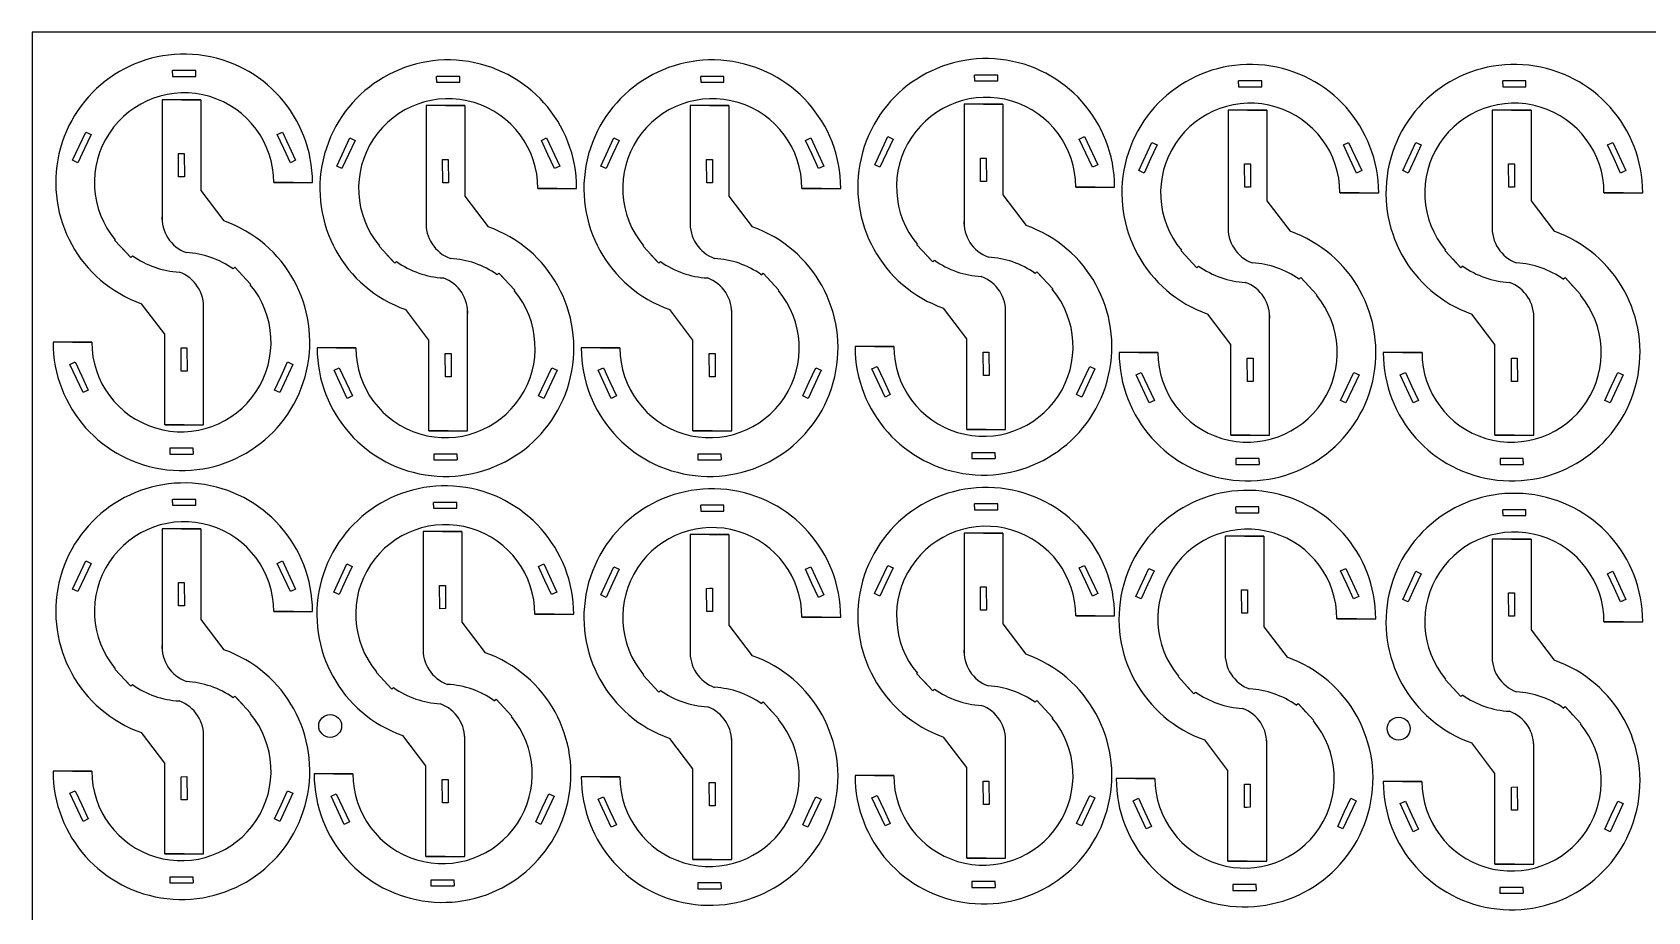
# Model space of a CAD drawing. Header units: inches. Extents: x 1422.9 to 1482.5, y 123.1 to 197.2.
# Drawn here: x 1466.46 to 1474.79, y 153.7 to 158.23 of the extents above; entities that cross this region are included whole.
import ezdxf

# ---------------------------------------------------------------- set-up
doc = ezdxf.new("R2010")
doc.units = ezdxf.units.IN
doc.header["$LTSCALE"] = 0.2
doc.header["$MEASUREMENT"] = 0
doc.layers.add('FLEXURES', color=1, linetype='Continuous')
doc.layers.add('OUTLINES', color=250, linetype='Continuous')

msp = doc.modelspace()

# ---------------------------------------------------------------- linework, layer by layer
at = {"layer": 'FLEXURES'}
for centre in [(1467.9949, 154.6547), (1473.5076, 154.6408)]:
    msp.add_circle(centre, 0.0591, dxfattribs=at)
at = {"layer": 'OUTLINES'}
for p, q in [((1466.4578, 158.2325), (1466.4578, 147.2325)), ((1480.4578, 158.2325), (1466.4578, 158.2325)), ((1467.3012, 158.0351), (1467.1812, 158.0351)), ((1467.1812, 158.0201), (1467.1812, 158.0351)), ((1467.3012, 158.0051), (1467.3012, 158.0351)), ((1467.1812, 158.0201), (1467.1812, 158.0051)), ((1467.1812, 158.0051), (1467.3012, 158.0051)), ((1468.6639, 158.0049), (1468.5439, 158.0049)), ((1468.5439, 157.9899), (1468.5439, 158.0049)), ((1468.5439, 157.9899), (1468.5439, 157.9749)), ((1468.5439, 157.9749), (1468.6639, 157.9749)), ((1468.6639, 157.9749), (1468.6639, 158.0049)), ((1470.0265, 158.0049), (1469.9065, 158.0049)), ((1469.9065, 157.9899), (1469.9065, 158.0049)), ((1469.9065, 157.9899), (1469.9065, 157.9749)), ((1469.9065, 157.9749), (1470.0265, 157.9749)), ((1470.0265, 157.9749), (1470.0265, 158.0049)), ((1471.4395, 158.0119), (1471.3195, 158.0119)), ((1471.3195, 157.9969), (1471.3195, 158.0119)), ((1471.3195, 157.9969), (1471.3195, 157.9819)), ((1471.3195, 157.9819), (1471.4395, 157.9819)), ((1471.4395, 157.9819), (1471.4395, 158.0119)), ((1472.8022, 157.9817), (1472.6822, 157.9817)), ((1472.6822, 157.9667), (1472.6822, 157.9817)), ((1472.6822, 157.9667), (1472.6822, 157.9517)), ((1472.6822, 157.9517), (1472.8022, 157.9517)), ((1472.8022, 157.9517), (1472.8022, 157.9817)), ((1474.1648, 157.9817), (1474.0448, 157.9817)), ((1474.0448, 157.9667), (1474.0448, 157.9817)), ((1474.0448, 157.9667), (1474.0448, 157.9517)), ((1474.0448, 157.9517), (1474.1648, 157.9517)), ((1474.1648, 157.9517), (1474.1648, 157.9817)), ((1467.3272, 157.8843), (1467.1272, 157.8843)), ((1467.1272, 157.8843), (1467.1272, 157.2892)), ((1467.2272, 157.8843), (1467.3272, 157.8843)), ((1467.3272, 157.8843), (1467.3272, 157.4166)), ((1468.6898, 157.8541), (1468.4898, 157.8541)), ((1468.4898, 157.8541), (1468.4898, 157.259)), ((1468.5898, 157.8541), (1468.6898, 157.8541)), ((1468.6898, 157.8541), (1468.6898, 157.3864)), ((1470.0525, 157.8541), (1469.8525, 157.8541)), ((1469.8525, 157.8541), (1469.8525, 157.259)), ((1469.9525, 157.8541), (1470.0525, 157.8541)), ((1470.0525, 157.8541), (1470.0525, 157.3864)), ((1471.4655, 157.8611), (1471.2655, 157.8611)), ((1471.2655, 157.8611), (1471.2655, 157.266)), ((1471.3655, 157.8611), (1471.4655, 157.8611)), ((1471.4655, 157.8611), (1471.4655, 157.3934)), ((1472.8281, 157.8309), (1472.6281, 157.8309)), ((1472.6281, 157.8309), (1472.6281, 157.2358)), ((1472.7281, 157.8309), (1472.8281, 157.8309)), ((1472.8281, 157.8309), (1472.8281, 157.3632)), ((1474.1908, 157.8309), (1473.9908, 157.8309)), ((1473.9908, 157.8309), (1473.9908, 157.2358)), ((1474.0908, 157.8309), (1474.1908, 157.8309)), ((1474.1908, 157.8309), (1474.1908, 157.3632)), ((1466.6659, 157.5727), (1466.7336, 157.7177)), ((1466.7607, 157.705), (1466.7269, 157.6325)), ((1466.7336, 157.7177), (1466.7607, 157.705)), ((1467.7217, 157.705), (1467.7489, 157.7177)), ((1467.7556, 157.6325), (1467.7217, 157.705)), ((1467.7489, 157.7177), (1467.8166, 157.5727)), ((1466.7269, 157.6325), (1466.6931, 157.56)), ((1467.7894, 157.56), (1467.7556, 157.6325)), ((1468.0285, 157.5425), (1468.0962, 157.6875)), ((1468.1234, 157.6748), (1468.0896, 157.6023)), ((1468.0962, 157.6875), (1468.1234, 157.6748)), ((1469.0844, 157.6748), (1469.1116, 157.6875)), ((1469.1182, 157.6023), (1469.0844, 157.6748)), ((1469.1116, 157.6875), (1469.1792, 157.5425)), ((1469.3912, 157.5425), (1469.4588, 157.6875)), ((1469.486, 157.6748), (1469.4522, 157.6023)), ((1469.4588, 157.6875), (1469.486, 157.6748)), ((1470.447, 157.6748), (1470.4742, 157.6875)), ((1470.4809, 157.6023), (1470.447, 157.6748)), ((1470.4742, 157.6875), (1470.5419, 157.5425)), ((1470.8042, 157.5495), (1470.8718, 157.6945)), ((1470.899, 157.6818), (1470.8652, 157.6093)), ((1470.8718, 157.6945), (1470.899, 157.6818)), ((1471.86, 157.6818), (1471.8872, 157.6945)), ((1471.8938, 157.6093), (1471.86, 157.6818)), ((1471.8872, 157.6945), (1471.9549, 157.5495)), ((1472.1668, 157.5193), (1472.2345, 157.6643)), ((1472.2617, 157.6516), (1472.2278, 157.5791)), ((1472.2345, 157.6643), (1472.2617, 157.6516)), ((1473.2227, 157.6516), (1473.2498, 157.6643)), ((1473.2565, 157.5791), (1473.2227, 157.6516)), ((1473.2498, 157.6643), (1473.3175, 157.5193)), ((1473.5295, 157.5193), (1473.5971, 157.6643)), ((1473.6243, 157.6516), (1473.5905, 157.5791)), ((1473.5971, 157.6643), (1473.6243, 157.6516)), ((1474.5853, 157.6516), (1474.6125, 157.6643)), ((1474.6191, 157.5791), (1474.5853, 157.6516)), ((1474.6125, 157.6643), (1474.6801, 157.5193)), ((1466.6931, 157.56), (1466.6659, 157.5727)), ((1467.2118, 157.6067), (1467.2272, 157.6068)), ((1467.2126, 157.4867), (1467.2118, 157.6067)), ((1467.2272, 157.6068), (1467.2418, 157.6069)), ((1467.2418, 157.6069), (1467.2426, 157.4869)), ((1467.8166, 157.5727), (1467.7894, 157.56)), ((1468.0557, 157.5298), (1468.0285, 157.5425)), ((1468.0896, 157.6023), (1468.0557, 157.5298)), ((1468.5744, 157.5765), (1468.5898, 157.5766)), ((1468.5752, 157.4565), (1468.5744, 157.5765)), ((1468.5898, 157.5766), (1468.6044, 157.5767)), ((1468.6044, 157.5767), (1468.6052, 157.4567)), ((1469.152, 157.5298), (1469.1182, 157.6023)), ((1469.1792, 157.5425), (1469.152, 157.5298)), ((1469.4184, 157.5298), (1469.3912, 157.5425)), ((1469.4522, 157.6023), (1469.4184, 157.5298)), ((1469.9371, 157.5765), (1469.9525, 157.5766)), ((1469.9379, 157.4565), (1469.9371, 157.5765)), ((1469.9525, 157.5766), (1469.9671, 157.5767)), ((1469.9671, 157.5767), (1469.9679, 157.4567)), ((1470.5147, 157.5298), (1470.4809, 157.6023)), ((1470.5419, 157.5425), (1470.5147, 157.5298)), ((1470.8313, 157.5368), (1470.8042, 157.5495)), ((1470.8652, 157.6093), (1470.8313, 157.5368)), ((1471.3501, 157.5835), (1471.3655, 157.5836)), ((1471.3509, 157.4635), (1471.3501, 157.5835)), ((1471.3655, 157.5836), (1471.3801, 157.5837)), ((1471.3801, 157.5837), (1471.3809, 157.4637)), ((1471.9277, 157.5368), (1471.8938, 157.6093)), ((1471.9549, 157.5495), (1471.9277, 157.5368)), ((1472.2278, 157.5791), (1472.194, 157.5066)), ((1472.7127, 157.5533), (1472.7281, 157.5534)), ((1472.7135, 157.4333), (1472.7127, 157.5533)), ((1472.7281, 157.5534), (1472.7427, 157.5535)), ((1472.7427, 157.5535), (1472.7435, 157.4335)), ((1473.2903, 157.5066), (1473.2565, 157.5791)), ((1473.5905, 157.5791), (1473.5566, 157.5066)), ((1474.0754, 157.5533), (1474.0908, 157.5534)), ((1474.0762, 157.4333), (1474.0754, 157.5533)), ((1474.0908, 157.5534), (1474.1054, 157.5535)), ((1474.1054, 157.5535), (1474.1062, 157.4335)), ((1474.653, 157.5066), (1474.6191, 157.5791)), ((1467.2426, 157.4869), (1467.2126, 157.4867)), ((1467.8037, 157.4576), (1467.7037, 157.4576)), ((1467.7037, 157.4576), (1467.9037, 157.4576)), ((1467.8037, 157.4576), (1467.8537, 157.4576)), ((1468.6052, 157.4567), (1468.5752, 157.4565)), ((1469.9679, 157.4567), (1469.9379, 157.4565)), ((1471.3809, 157.4637), (1471.3509, 157.4635)), ((1472.194, 157.5066), (1472.1668, 157.5193)), ((1473.3175, 157.5193), (1473.2903, 157.5066)), ((1473.5566, 157.5066), (1473.5295, 157.5193)), ((1474.6801, 157.5193), (1474.653, 157.5066)), ((1467.3272, 157.4166), (1467.4468, 157.2593)), ((1468.6898, 157.3864), (1468.8094, 157.2291)), ((1469.1664, 157.4274), (1469.0664, 157.4274)), ((1469.0664, 157.4274), (1469.2664, 157.4274)), ((1469.1664, 157.4274), (1469.2164, 157.4274)), ((1470.0525, 157.3864), (1470.1721, 157.2291)), ((1470.529, 157.4274), (1470.429, 157.4274)), ((1470.429, 157.4274), (1470.629, 157.4274)), ((1470.529, 157.4274), (1470.579, 157.4274)), ((1471.4655, 157.3934), (1471.5851, 157.2361)), ((1471.942, 157.4344), (1471.842, 157.4344)), ((1471.842, 157.4344), (1472.042, 157.4344)), ((1471.942, 157.4344), (1471.992, 157.4344)), ((1472.7435, 157.4335), (1472.7135, 157.4333)), ((1473.3047, 157.4042), (1473.2047, 157.4042)), ((1473.2047, 157.4042), (1473.4047, 157.4042)), ((1473.3047, 157.4042), (1473.3547, 157.4042)), ((1474.1062, 157.4335), (1474.0762, 157.4333)), ((1474.6673, 157.4042), (1474.5673, 157.4042)), ((1474.5673, 157.4042), (1474.7673, 157.4042)), ((1474.6673, 157.4042), (1474.7173, 157.4042)), ((1467.1272, 157.2892), (1467.1272, 157.2623)), ((1472.8281, 157.3632), (1472.9477, 157.2059)), ((1474.1908, 157.3632), (1474.3104, 157.2059)), ((1468.4898, 157.259), (1468.4898, 157.232)), ((1469.8525, 157.259), (1469.8525, 157.232)), ((1471.2655, 157.266), (1471.2655, 157.2391)), ((1472.6281, 157.2358), (1472.6281, 157.2088)), ((1473.9908, 157.2358), (1473.9908, 157.2088)), ((1466.884, 157.1594), (1466.8861, 157.1614)), ((1466.9655, 157.0713), (1466.884, 157.1594)), ((1466.9247, 157.1154), (1466.9655, 157.0713)), ((1468.2467, 157.1292), (1468.2487, 157.1311)), ((1468.3281, 157.0411), (1468.2467, 157.1292)), ((1469.6093, 157.1292), (1469.6114, 157.1311)), ((1469.6908, 157.0411), (1469.6093, 157.1292)), ((1471.0223, 157.1362), (1471.0244, 157.1382)), ((1471.1037, 157.0481), (1471.0223, 157.1362)), ((1466.9746, 157.0797), (1466.9655, 157.0713)), ((1468.2874, 157.0851), (1468.3281, 157.0411)), ((1468.3372, 157.0495), (1468.3281, 157.0411)), ((1469.65, 157.0851), (1469.6908, 157.0411)), ((1469.6999, 157.0495), (1469.6908, 157.0411)), ((1471.063, 157.0922), (1471.1037, 157.0481)), ((1471.1129, 157.0565), (1471.1037, 157.0481)), ((1472.3849, 157.106), (1472.387, 157.1079)), ((1472.4664, 157.0179), (1472.3849, 157.106)), ((1472.4257, 157.0619), (1472.4664, 157.0179)), ((1473.7476, 157.106), (1473.7497, 157.1079)), ((1473.829, 157.0179), (1473.7476, 157.106)), ((1473.7883, 157.0619), (1473.829, 157.0179)), ((1467.4938, 157.0122), (1467.503, 157.0206)), ((1467.5437, 156.9766), (1467.503, 157.0206)), ((1467.503, 157.0206), (1467.5844, 156.9325)), ((1468.8565, 156.9819), (1468.8656, 156.9904)), ((1468.9063, 156.9463), (1468.8656, 156.9904)), ((1468.8656, 156.9904), (1468.9471, 156.9023)), ((1470.2191, 156.9819), (1470.2283, 156.9904)), ((1470.269, 156.9463), (1470.2283, 156.9904)), ((1470.2283, 156.9904), (1470.3097, 156.9023)), ((1471.6321, 156.989), (1471.6412, 156.9974)), ((1471.682, 156.9534), (1471.6412, 156.9974)), ((1471.6412, 156.9974), (1471.7227, 156.9093)), ((1472.4755, 157.0263), (1472.4664, 157.0179)), ((1472.9948, 156.9587), (1473.0039, 156.9672)), ((1473.0446, 156.9231), (1473.0039, 156.9672)), ((1473.0039, 156.9672), (1473.0853, 156.8791)), ((1473.8381, 157.0263), (1473.829, 157.0179)), ((1474.3574, 156.9587), (1474.3665, 156.9672)), ((1474.4073, 156.9231), (1474.3665, 156.9672)), ((1474.3665, 156.9672), (1474.448, 156.8791)), ((1467.5844, 156.9325), (1467.5823, 156.9306)), ((1468.9471, 156.9023), (1468.945, 156.9003)), ((1470.3097, 156.9023), (1470.3076, 156.9003)), ((1471.7227, 156.9093), (1471.7206, 156.9074)), ((1473.0853, 156.8791), (1473.0833, 156.8771)), ((1474.448, 156.8791), (1474.4459, 156.8771)), ((1467.1412, 156.6753), (1467.0216, 156.8326)), ((1467.3412, 156.8027), (1467.3412, 156.8297)), ((1467.3412, 156.2076), (1467.3412, 156.8027)), ((1468.5039, 156.6451), (1468.3843, 156.8023)), ((1468.7039, 156.7725), (1468.7039, 156.7994)), ((1469.8665, 156.6451), (1469.7469, 156.8023)), ((1470.0665, 156.7725), (1470.0665, 156.7994)), ((1471.2795, 156.6521), (1471.1599, 156.8094)), ((1471.4795, 156.7795), (1471.4795, 156.8065)), ((1468.7039, 156.1774), (1468.7039, 156.7725)), ((1470.0665, 156.1774), (1470.0665, 156.7725)), ((1471.4795, 156.1844), (1471.4795, 156.7795)), ((1472.6422, 156.6219), (1472.5225, 156.7791)), ((1472.8422, 156.7493), (1472.8422, 156.7762)), ((1472.8422, 156.1542), (1472.8422, 156.7493)), ((1474.0048, 156.6219), (1473.8852, 156.7791)), ((1474.2048, 156.7493), (1474.2048, 156.7762)), ((1474.2048, 156.1542), (1474.2048, 156.7493)), ((1466.7647, 156.6343), (1466.5647, 156.6343)), ((1466.6647, 156.6343), (1466.6147, 156.6343)), ((1466.6647, 156.6343), (1466.7647, 156.6343)), ((1467.1412, 156.2076), (1467.1412, 156.6753)), ((1468.5039, 156.1774), (1468.5039, 156.6451)), ((1469.8665, 156.1774), (1469.8665, 156.6451)), ((1471.2795, 156.1844), (1471.2795, 156.6521)), ((1472.6422, 156.1542), (1472.6422, 156.6219)), ((1474.0048, 156.1542), (1474.0048, 156.6219)), ((1466.6518, 156.5192), (1466.679, 156.5319)), ((1466.679, 156.5319), (1466.7129, 156.4594)), ((1467.2258, 156.605), (1467.2558, 156.6052)), ((1467.2266, 156.485), (1467.2258, 156.605)), ((1467.2558, 156.6052), (1467.2566, 156.4852)), ((1467.7415, 156.4594), (1467.7754, 156.5319)), ((1467.7754, 156.5319), (1467.8025, 156.5192)), ((1468.1273, 156.6041), (1467.9273, 156.6041)), ((1468.0273, 156.6041), (1467.9773, 156.6041)), ((1468.0273, 156.6041), (1468.1273, 156.6041)), ((1468.5885, 156.5748), (1468.6185, 156.575)), ((1468.5893, 156.4548), (1468.5885, 156.5748)), ((1468.6185, 156.575), (1468.6193, 156.455)), ((1469.49, 156.6041), (1469.29, 156.6041)), ((1469.39, 156.6041), (1469.34, 156.6041)), ((1469.39, 156.6041), (1469.49, 156.6041)), ((1469.9511, 156.5748), (1469.9811, 156.575)), ((1469.9519, 156.4548), (1469.9511, 156.5748)), ((1469.9811, 156.575), (1469.9819, 156.455)), ((1470.903, 156.6111), (1470.703, 156.6111)), ((1470.803, 156.6111), (1470.753, 156.6111)), ((1470.803, 156.6111), (1470.903, 156.6111)), ((1471.3641, 156.5818), (1471.3941, 156.582)), ((1471.3649, 156.4618), (1471.3641, 156.5818)), ((1471.3941, 156.582), (1471.3949, 156.462)), ((1472.2656, 156.5809), (1472.0656, 156.5809)), ((1472.1656, 156.5809), (1472.1156, 156.5809)), ((1472.1656, 156.5809), (1472.2656, 156.5809)), ((1472.7267, 156.5516), (1472.7567, 156.5518)), ((1472.7276, 156.4316), (1472.7267, 156.5516)), ((1472.7567, 156.5518), (1472.7576, 156.4318)), ((1473.6283, 156.5809), (1473.4283, 156.5809)), ((1473.5283, 156.5809), (1473.4783, 156.5809)), ((1473.5283, 156.5809), (1473.6283, 156.5809)), ((1474.0894, 156.5516), (1474.1194, 156.5518)), ((1474.0902, 156.4316), (1474.0894, 156.5516)), ((1474.1194, 156.5518), (1474.1202, 156.4318)), ((1466.7195, 156.3742), (1466.6518, 156.5192)), ((1466.7129, 156.4594), (1466.7467, 156.3869)), ((1467.2412, 156.4851), (1467.2266, 156.485)), ((1467.2566, 156.4852), (1467.2412, 156.4851)), ((1467.7077, 156.3869), (1467.7415, 156.4594)), ((1467.8025, 156.5192), (1467.7349, 156.3742)), ((1468.0145, 156.489), (1468.0417, 156.5017)), ((1468.0822, 156.344), (1468.0145, 156.489)), ((1468.0417, 156.5017), (1468.0755, 156.4292)), ((1468.6039, 156.4549), (1468.5893, 156.4548)), ((1468.6193, 156.455), (1468.6039, 156.4549)), ((1469.1652, 156.489), (1469.0975, 156.344)), ((1469.1042, 156.4292), (1469.138, 156.5017)), ((1469.138, 156.5017), (1469.1652, 156.489)), ((1469.3771, 156.489), (1469.4043, 156.5017)), ((1469.4448, 156.344), (1469.3771, 156.489)), ((1469.4043, 156.5017), (1469.4382, 156.4292)), ((1469.9665, 156.4549), (1469.9519, 156.4548)), ((1469.9819, 156.455), (1469.9665, 156.4549)), ((1470.5278, 156.489), (1470.4602, 156.344)), ((1470.4668, 156.4292), (1470.5006, 156.5017)), ((1470.5006, 156.5017), (1470.5278, 156.489)), ((1470.7901, 156.496), (1470.8173, 156.5087)), ((1470.8578, 156.351), (1470.7901, 156.496)), ((1470.8173, 156.5087), (1470.8511, 156.4362)), ((1471.3795, 156.4619), (1471.3649, 156.4618)), ((1471.3949, 156.462), (1471.3795, 156.4619)), ((1471.9408, 156.496), (1471.8732, 156.351)), ((1471.8798, 156.4362), (1471.9136, 156.5087)), ((1471.9136, 156.5087), (1471.9408, 156.496)), ((1472.1528, 156.4658), (1472.18, 156.4785)), ((1472.2204, 156.3208), (1472.1528, 156.4658)), ((1472.18, 156.4785), (1472.2138, 156.406)), ((1473.3035, 156.4658), (1473.2358, 156.3208)), ((1473.2424, 156.406), (1473.2763, 156.4785)), ((1473.2763, 156.4785), (1473.3035, 156.4658)), ((1473.5154, 156.4658), (1473.5426, 156.4785)), ((1473.5831, 156.3208), (1473.5154, 156.4658)), ((1473.5426, 156.4785), (1473.5764, 156.406)), ((1474.6661, 156.4658), (1474.5984, 156.3208)), ((1474.6051, 156.406), (1474.6389, 156.4785)), ((1474.6389, 156.4785), (1474.6661, 156.4658)), ((1466.7467, 156.3869), (1466.7195, 156.3742)), ((1467.7349, 156.3742), (1467.7077, 156.3869)), ((1468.0755, 156.4292), (1468.1093, 156.3567)), ((1469.0703, 156.3567), (1469.1042, 156.4292)), ((1469.4382, 156.4292), (1469.472, 156.3567)), ((1470.433, 156.3567), (1470.4668, 156.4292)), ((1470.8511, 156.4362), (1470.885, 156.3637)), ((1470.885, 156.3637), (1470.8578, 156.351)), ((1471.846, 156.3637), (1471.8798, 156.4362)), ((1471.8732, 156.351), (1471.846, 156.3637)), ((1472.2138, 156.406), (1472.2476, 156.3335)), ((1472.7422, 156.4317), (1472.7276, 156.4316)), ((1472.7576, 156.4318), (1472.7422, 156.4317)), ((1473.2086, 156.3335), (1473.2424, 156.406)), ((1473.5764, 156.406), (1473.6103, 156.3335)), ((1474.1048, 156.4317), (1474.0902, 156.4316)), ((1474.1202, 156.4318), (1474.1048, 156.4317)), ((1474.5713, 156.3335), (1474.6051, 156.406)), ((1468.1093, 156.3567), (1468.0822, 156.344)), ((1469.0975, 156.344), (1469.0703, 156.3567)), ((1469.472, 156.3567), (1469.4448, 156.344)), ((1470.4602, 156.344), (1470.433, 156.3567)), ((1472.2476, 156.3335), (1472.2204, 156.3208)), ((1473.2358, 156.3208), (1473.2086, 156.3335)), ((1473.6103, 156.3335), (1473.5831, 156.3208)), ((1474.5984, 156.3208), (1474.5713, 156.3335)), ((1467.2412, 156.2076), (1467.1412, 156.2076)), ((1467.1412, 156.2076), (1467.3412, 156.2076)), ((1468.6039, 156.1774), (1468.5039, 156.1774)), ((1468.5039, 156.1774), (1468.7039, 156.1774)), ((1469.9665, 156.1774), (1469.8665, 156.1774)), ((1469.8665, 156.1774), (1470.0665, 156.1774)), ((1471.3795, 156.1844), (1471.2795, 156.1844)), ((1471.2795, 156.1844), (1471.4795, 156.1844)), ((1472.7422, 156.1542), (1472.6422, 156.1542)), ((1472.6422, 156.1542), (1472.8422, 156.1542)), ((1474.1048, 156.1542), (1474.0048, 156.1542)), ((1474.0048, 156.1542), (1474.2048, 156.1542)), ((1467.2872, 156.0868), (1467.1672, 156.0868)), ((1467.1672, 156.0868), (1467.1672, 156.0568)), ((1467.1672, 156.0568), (1467.2872, 156.0568)), ((1467.2872, 156.0718), (1467.2872, 156.0868)), ((1467.2872, 156.0718), (1467.2872, 156.0568)), ((1468.6498, 156.0566), (1468.5298, 156.0566)), ((1468.5298, 156.0566), (1468.5298, 156.0266)), ((1468.6498, 156.0416), (1468.6498, 156.0566)), ((1468.6498, 156.0416), (1468.6498, 156.0266)), ((1470.0125, 156.0566), (1469.8925, 156.0566)), ((1469.8925, 156.0566), (1469.8925, 156.0266)), ((1470.0125, 156.0416), (1470.0125, 156.0566)), ((1470.0125, 156.0416), (1470.0125, 156.0266)), ((1471.4255, 156.0636), (1471.3055, 156.0636)), ((1471.3055, 156.0636), (1471.3055, 156.0336)), ((1471.3055, 156.0336), (1471.4255, 156.0336)), ((1471.4255, 156.0486), (1471.4255, 156.0636)), ((1471.4255, 156.0486), (1471.4255, 156.0336)), ((1472.7881, 156.0334), (1472.6681, 156.0334)), ((1472.6681, 156.0334), (1472.6681, 156.0034)), ((1472.7881, 156.0184), (1472.7881, 156.0334)), ((1474.1508, 156.0334), (1474.0308, 156.0334)), ((1474.0308, 156.0334), (1474.0308, 156.0034)), ((1474.1508, 156.0184), (1474.1508, 156.0334)), ((1468.5298, 156.0266), (1468.6498, 156.0266)), ((1469.8925, 156.0266), (1470.0125, 156.0266)), ((1472.6681, 156.0034), (1472.7881, 156.0034)), ((1472.7881, 156.0184), (1472.7881, 156.0034)), ((1474.0308, 156.0034), (1474.1508, 156.0034)), ((1474.1508, 156.0184), (1474.1508, 156.0034)), ((1467.3012, 155.8228), (1467.1812, 155.8228)), ((1467.1812, 155.8078), (1467.1812, 155.8228)), ((1467.1812, 155.8078), (1467.1812, 155.7928)), ((1467.1812, 155.7928), (1467.3012, 155.7928)), ((1467.3012, 155.7928), (1467.3012, 155.8228)), ((1468.6487, 155.8077), (1468.5287, 155.8077)), ((1468.5287, 155.7927), (1468.5287, 155.8077)), ((1468.5287, 155.7927), (1468.5287, 155.7777)), ((1468.6487, 155.7777), (1468.6487, 155.8077)), ((1470.0265, 155.7926), (1469.9065, 155.7926)), ((1469.9065, 155.7776), (1469.9065, 155.7926)), ((1470.0265, 155.7626), (1470.0265, 155.7926)), ((1471.4395, 155.7996), (1471.3195, 155.7996)), ((1471.3195, 155.7846), (1471.3195, 155.7996)), ((1471.3195, 155.7846), (1471.3195, 155.7696)), ((1471.4395, 155.7696), (1471.4395, 155.7996)), ((1472.787, 155.7845), (1472.667, 155.7845)), ((1472.667, 155.7695), (1472.667, 155.7845)), ((1472.787, 155.7545), (1472.787, 155.7845)), ((1468.5287, 155.7777), (1468.6487, 155.7777)), ((1469.9065, 155.7776), (1469.9065, 155.7626)), ((1469.9065, 155.7626), (1470.0265, 155.7626)), ((1471.3195, 155.7696), (1471.4395, 155.7696)), ((1472.667, 155.7695), (1472.667, 155.7545)), ((1472.667, 155.7545), (1472.787, 155.7545)), ((1474.1648, 155.7694), (1474.0448, 155.7694)), ((1474.0448, 155.7544), (1474.0448, 155.7694)), ((1474.0448, 155.7544), (1474.0448, 155.7394)), ((1474.0448, 155.7394), (1474.1648, 155.7394)), ((1474.1648, 155.7394), (1474.1648, 155.7694)), ((1467.3272, 155.672), (1467.1272, 155.672)), ((1467.1272, 155.672), (1467.1272, 155.0769)), ((1467.2272, 155.672), (1467.3272, 155.672)), ((1467.3272, 155.672), (1467.3272, 155.2043)), ((1468.6747, 155.6569), (1468.4747, 155.6569)), ((1468.4747, 155.6569), (1468.4747, 155.0618)), ((1468.5747, 155.6569), (1468.6747, 155.6569)), ((1468.6747, 155.6569), (1468.6747, 155.1892)), ((1470.0525, 155.6418), (1469.8525, 155.6418)), ((1469.8525, 155.6418), (1469.8525, 155.0467)), ((1469.9525, 155.6418), (1470.0525, 155.6418)), ((1470.0525, 155.6418), (1470.0525, 155.1741)), ((1471.4654, 155.6488), (1471.2654, 155.6488)), ((1471.2654, 155.6488), (1471.2654, 155.0537)), ((1471.3654, 155.6488), (1471.4654, 155.6488)), ((1471.4654, 155.6488), (1471.4654, 155.1811)), ((1472.8129, 155.6337), (1472.6129, 155.6337)), ((1472.6129, 155.6337), (1472.6129, 155.0386)), ((1472.7129, 155.6337), (1472.8129, 155.6337)), ((1472.8129, 155.6337), (1472.8129, 155.166)), ((1474.1907, 155.6186), (1473.9907, 155.6186)), ((1473.9907, 155.6186), (1473.9907, 155.0235)), ((1474.0907, 155.6186), (1474.1907, 155.6186)), ((1474.1907, 155.6186), (1474.1907, 155.1509)), ((1466.6659, 155.3604), (1466.7335, 155.5054)), ((1466.7607, 155.4927), (1466.7269, 155.4202)), ((1466.7335, 155.5054), (1466.7607, 155.4927)), ((1467.7217, 155.4927), (1467.7489, 155.5054)), ((1467.7555, 155.4202), (1467.7217, 155.4927)), ((1467.7489, 155.5054), (1467.8166, 155.3604)), ((1468.0134, 155.3453), (1468.081, 155.4903)), ((1468.1082, 155.4776), (1468.0744, 155.4051)), ((1468.081, 155.4903), (1468.1082, 155.4776)), ((1469.0692, 155.4776), (1469.0964, 155.4903)), ((1469.103, 155.4051), (1469.0692, 155.4776)), ((1469.0964, 155.4903), (1469.1641, 155.3453)), ((1469.3911, 155.3302), (1469.4588, 155.4752)), ((1469.486, 155.4625), (1469.4522, 155.39)), ((1469.4588, 155.4752), (1469.486, 155.4625)), ((1470.447, 155.4625), (1470.4742, 155.4752)), ((1470.4808, 155.39), (1470.447, 155.4625)), ((1470.4742, 155.4752), (1470.5418, 155.3302)), ((1470.8041, 155.3372), (1470.8718, 155.4822)), ((1470.899, 155.4695), (1470.8651, 155.397)), ((1470.8718, 155.4822), (1470.899, 155.4695)), ((1471.86, 155.4695), (1471.8872, 155.4822)), ((1471.8938, 155.397), (1471.86, 155.4695)), ((1471.8872, 155.4822), (1471.9548, 155.3372)), ((1472.1516, 155.3221), (1472.2193, 155.4671)), ((1472.2465, 155.4544), (1472.2126, 155.3819)), ((1472.2193, 155.4671), (1472.2465, 155.4544)), ((1473.2075, 155.4544), (1473.2347, 155.4671)), ((1473.2413, 155.3819), (1473.2075, 155.4544)), ((1473.2347, 155.4671), (1473.3023, 155.3221)), ((1473.5294, 155.307), (1473.5971, 155.452)), ((1473.5971, 155.452), (1473.6243, 155.4393)), ((1474.5853, 155.4393), (1474.6124, 155.452)), ((1474.6124, 155.452), (1474.6801, 155.307)), ((1466.7269, 155.4202), (1466.693, 155.3477)), ((1467.2118, 155.3944), (1467.2272, 155.3945)), ((1467.2126, 155.2744), (1467.2118, 155.3944)), ((1467.2272, 155.3945), (1467.2418, 155.3946)), ((1467.2418, 155.3946), (1467.2426, 155.2746)), ((1467.7894, 155.3477), (1467.7555, 155.4202)), ((1468.0744, 155.4051), (1468.0405, 155.3326)), ((1468.5593, 155.3793), (1468.5747, 155.3794)), ((1468.5601, 155.2593), (1468.5593, 155.3793)), ((1468.5747, 155.3794), (1468.5893, 155.3795)), ((1468.5893, 155.3795), (1468.5901, 155.2595)), ((1469.1369, 155.3326), (1469.103, 155.4051)), ((1469.4522, 155.39), (1469.4183, 155.3175)), ((1469.937, 155.3642), (1469.9525, 155.3643)), ((1469.9379, 155.2442), (1469.937, 155.3642)), ((1469.9525, 155.3643), (1469.967, 155.3644)), ((1469.967, 155.3644), (1469.9679, 155.2444)), ((1470.5147, 155.3175), (1470.4808, 155.39)), ((1470.8651, 155.397), (1470.8313, 155.3245)), ((1471.35, 155.3712), (1471.3654, 155.3713)), ((1471.3508, 155.2512), (1471.35, 155.3712)), ((1471.3654, 155.3713), (1471.38, 155.3714)), ((1471.38, 155.3714), (1471.3808, 155.2514)), ((1471.9276, 155.3245), (1471.8938, 155.397)), ((1472.2126, 155.3819), (1472.1788, 155.3094)), ((1473.2751, 155.3094), (1473.2413, 155.3819)), ((1473.5904, 155.3668), (1473.5566, 155.2943)), ((1473.6243, 155.4393), (1473.5904, 155.3668)), ((1474.6191, 155.3668), (1474.5853, 155.4393)), ((1474.6529, 155.2943), (1474.6191, 155.3668)), ((1466.693, 155.3477), (1466.6659, 155.3604)), ((1467.8166, 155.3604), (1467.7894, 155.3477)), ((1468.0405, 155.3326), (1468.0134, 155.3453)), ((1469.1641, 155.3453), (1469.1369, 155.3326)), ((1469.4183, 155.3175), (1469.3911, 155.3302)), ((1470.5418, 155.3302), (1470.5147, 155.3175)), ((1470.8313, 155.3245), (1470.8041, 155.3372)), ((1471.9548, 155.3372), (1471.9276, 155.3245)), ((1472.1788, 155.3094), (1472.1516, 155.3221)), ((1472.6975, 155.3561), (1472.7129, 155.3562)), ((1472.6983, 155.2361), (1472.6975, 155.3561)), ((1472.7129, 155.3562), (1472.7275, 155.3563)), ((1472.7275, 155.3563), (1472.7283, 155.2363)), ((1473.3023, 155.3221), (1473.2751, 155.3094)), ((1473.5566, 155.2943), (1473.5294, 155.307)), ((1474.0753, 155.341), (1474.0907, 155.3411)), ((1474.0761, 155.221), (1474.0753, 155.341)), ((1474.0907, 155.3411), (1474.1053, 155.3412)), ((1474.1053, 155.3412), (1474.1061, 155.2212)), ((1474.6801, 155.307), (1474.6529, 155.2943)), ((1467.2426, 155.2746), (1467.2126, 155.2744)), ((1467.3272, 155.2043), (1467.4468, 155.0471)), ((1467.8037, 155.2453), (1467.7037, 155.2453)), ((1467.7037, 155.2453), (1467.9037, 155.2453)), ((1467.8037, 155.2453), (1467.8537, 155.2453)), ((1468.5901, 155.2595), (1468.5601, 155.2593)), ((1469.1512, 155.2302), (1469.0512, 155.2302)), ((1469.0512, 155.2302), (1469.2512, 155.2302)), ((1469.1512, 155.2302), (1469.2012, 155.2302)), ((1469.9679, 155.2444), (1469.9379, 155.2442)), ((1470.529, 155.2151), (1470.429, 155.2151)), ((1470.429, 155.2151), (1470.629, 155.2151)), ((1470.529, 155.2151), (1470.579, 155.2151)), ((1471.3808, 155.2514), (1471.3508, 155.2512)), ((1471.942, 155.2221), (1471.842, 155.2221)), ((1471.842, 155.2221), (1472.042, 155.2221)), ((1471.942, 155.2221), (1471.992, 155.2221)), ((1472.7283, 155.2363), (1472.6983, 155.2361)), ((1473.2895, 155.207), (1473.1895, 155.207)), ((1473.1895, 155.207), (1473.3895, 155.207)), ((1473.2895, 155.207), (1473.3395, 155.207)), ((1474.1061, 155.2212), (1474.0761, 155.221)), ((1468.6747, 155.1892), (1468.7943, 155.0319)), ((1470.0525, 155.1741), (1470.1721, 155.0168)), ((1471.4654, 155.1811), (1471.585, 155.0239)), ((1472.8129, 155.166), (1472.9325, 155.0087)), ((1474.1907, 155.1509), (1474.3103, 154.9936)), ((1474.6673, 155.1919), (1474.5673, 155.1919)), ((1474.5673, 155.1919), (1474.7673, 155.1919)), ((1474.6673, 155.1919), (1474.7173, 155.1919)), ((1467.1272, 155.0769), (1467.1272, 155.05)), ((1468.4747, 155.0618), (1468.4747, 155.0349)), ((1469.8525, 155.0467), (1469.8525, 155.0197)), ((1471.2654, 155.0537), (1471.2654, 155.0268)), ((1472.6129, 155.0386), (1472.6129, 155.0117)), ((1466.884, 154.9471), (1466.8861, 154.9491)), ((1466.9654, 154.859), (1466.884, 154.9471)), ((1473.9907, 155.0235), (1473.9907, 154.9965)), ((1466.9247, 154.9031), (1466.9654, 154.859)), ((1466.9745, 154.8675), (1466.9654, 154.859)), ((1468.2315, 154.932), (1468.2336, 154.9339)), ((1468.3129, 154.8439), (1468.2315, 154.932)), ((1468.2722, 154.888), (1468.3129, 154.8439)), ((1469.6093, 154.9169), (1469.6113, 154.9188)), ((1469.6907, 154.8288), (1469.6093, 154.9169)), ((1469.65, 154.8728), (1469.6907, 154.8288)), ((1471.0222, 154.9239), (1471.0243, 154.9259)), ((1471.1037, 154.8358), (1471.0222, 154.9239)), ((1471.063, 154.8799), (1471.1037, 154.8358)), ((1472.3697, 154.9088), (1472.3718, 154.9107)), ((1472.4512, 154.8207), (1472.3697, 154.9088)), ((1472.4105, 154.8648), (1472.4512, 154.8207)), ((1473.7475, 154.8937), (1473.7496, 154.8956)), ((1473.829, 154.8056), (1473.7475, 154.8937)), ((1467.4938, 154.7999), (1467.5029, 154.8083)), ((1467.5437, 154.7643), (1467.5029, 154.8083)), ((1467.5029, 154.8083), (1467.5844, 154.7202)), ((1468.3221, 154.8523), (1468.3129, 154.8439)), ((1468.8413, 154.7848), (1468.8504, 154.7932)), ((1468.8912, 154.7492), (1468.8504, 154.7932)), ((1468.8504, 154.7932), (1468.9319, 154.7051)), ((1469.6998, 154.8372), (1469.6907, 154.8288)), ((1471.1128, 154.8443), (1471.1037, 154.8358)), ((1471.6321, 154.7767), (1471.6412, 154.7851)), ((1471.6819, 154.7411), (1471.6412, 154.7851)), ((1471.6412, 154.7851), (1471.7227, 154.697)), ((1472.4603, 154.8291), (1472.4512, 154.8207)), ((1473.7883, 154.8496), (1473.829, 154.8056)), ((1473.8381, 154.814), (1473.829, 154.8056)), ((1467.5844, 154.7202), (1467.5823, 154.7183)), ((1468.9319, 154.7051), (1468.9298, 154.7032)), ((1470.2191, 154.7697), (1470.2282, 154.7781)), ((1470.2689, 154.734), (1470.2282, 154.7781)), ((1470.2282, 154.7781), (1470.3097, 154.69)), ((1471.7227, 154.697), (1471.7206, 154.6951)), ((1472.9796, 154.7616), (1472.9887, 154.77)), ((1473.0294, 154.726), (1472.9887, 154.77)), ((1472.9887, 154.77), (1473.0702, 154.6819)), ((1474.3574, 154.7465), (1474.3665, 154.7549)), ((1474.4072, 154.7108), (1474.3665, 154.7549)), ((1474.3665, 154.7549), (1474.448, 154.6668)), ((1467.1412, 154.463), (1467.0216, 154.6203)), ((1467.3412, 154.5904), (1467.3412, 154.6174)), ((1470.3097, 154.69), (1470.3076, 154.688)), ((1473.0702, 154.6819), (1473.0681, 154.68)), ((1474.448, 154.6668), (1474.4459, 154.6648)), ((1467.3412, 153.9953), (1467.3412, 154.5904)), ((1468.4887, 154.4479), (1468.3691, 154.6052)), ((1468.6887, 154.5753), (1468.6887, 154.6023)), ((1468.6887, 153.9802), (1468.6887, 154.5753)), ((1469.8665, 154.4328), (1469.7469, 154.5901)), ((1470.0665, 154.5602), (1470.0665, 154.5871)), ((1470.0665, 153.9651), (1470.0665, 154.5602)), ((1471.2795, 154.4398), (1471.1599, 154.5971)), ((1471.4795, 154.5672), (1471.4795, 154.5942)), ((1471.4795, 153.9721), (1471.4795, 154.5672)), ((1472.627, 154.4247), (1472.5074, 154.582)), ((1472.827, 154.5521), (1472.827, 154.5791)), ((1472.827, 153.957), (1472.827, 154.5521)), ((1474.0048, 154.4096), (1473.8852, 154.5669)), ((1474.2048, 154.537), (1474.2048, 154.5639)), ((1474.2048, 153.9419), (1474.2048, 154.537)), ((1467.1412, 153.9953), (1467.1412, 154.463)), ((1468.4887, 153.9802), (1468.4887, 154.4479)), ((1466.7647, 154.422), (1466.5647, 154.422)), ((1466.6647, 154.422), (1466.6147, 154.422)), ((1466.6647, 154.422), (1466.7647, 154.422)), ((1467.2258, 154.3927), (1467.2558, 154.3929)), ((1467.2266, 154.2727), (1467.2258, 154.3927)), ((1467.2558, 154.3929), (1467.2566, 154.2729)), ((1468.1122, 154.4069), (1467.9122, 154.4069)), ((1468.0122, 154.4069), (1467.9622, 154.4069)), ((1468.0122, 154.4069), (1468.1122, 154.4069)), ((1468.5733, 154.3776), (1468.6033, 154.3778)), ((1468.5741, 154.2576), (1468.5733, 154.3776)), ((1468.6033, 154.3778), (1468.6041, 154.2578)), ((1469.49, 154.3918), (1469.29, 154.3918)), ((1469.39, 154.3918), (1469.34, 154.3918)), ((1469.39, 154.3918), (1469.49, 154.3918)), ((1469.8665, 153.9651), (1469.8665, 154.4328)), ((1470.9029, 154.3988), (1470.7029, 154.3988)), ((1470.8029, 154.3988), (1470.7529, 154.3988)), ((1470.8029, 154.3988), (1470.9029, 154.3988)), ((1471.2795, 153.9721), (1471.2795, 154.4398)), ((1471.3641, 154.3695), (1471.3941, 154.3697)), ((1471.3649, 154.2495), (1471.3641, 154.3695)), ((1471.3941, 154.3697), (1471.3949, 154.2498)), ((1472.2504, 154.3837), (1472.0504, 154.3837)), ((1472.1504, 154.3837), (1472.1004, 154.3837)), ((1472.1504, 154.3837), (1472.2504, 154.3837)), ((1472.627, 153.957), (1472.627, 154.4247)), ((1473.6282, 154.3686), (1473.4282, 154.3686)), ((1473.5282, 154.3686), (1473.4782, 154.3686)), ((1473.5282, 154.3686), (1473.6282, 154.3686)), ((1474.0048, 153.9419), (1474.0048, 154.4096)), ((1466.6518, 154.3069), (1466.679, 154.3196)), ((1466.7195, 154.1619), (1466.6518, 154.3069)), ((1466.679, 154.3196), (1466.7128, 154.2471)), ((1467.8025, 154.3069), (1467.7348, 154.1619)), ((1467.7415, 154.2471), (1467.7753, 154.3196)), ((1467.7753, 154.3196), (1467.8025, 154.3069)), ((1467.9993, 154.2918), (1468.0265, 154.3045)), ((1468.067, 154.1468), (1467.9993, 154.2918)), ((1468.0265, 154.3045), (1468.0603, 154.232)), ((1469.15, 154.2918), (1469.0824, 154.1468)), ((1469.089, 154.232), (1469.1228, 154.3045)), ((1469.1228, 154.3045), (1469.15, 154.2918)), ((1469.3771, 154.2767), (1469.4043, 154.2894)), ((1469.4043, 154.2894), (1469.4381, 154.2169)), ((1469.9511, 154.3625), (1469.9811, 154.3627)), ((1469.9519, 154.2425), (1469.9511, 154.3625)), ((1469.9811, 154.3627), (1469.9819, 154.2427)), ((1470.4668, 154.2169), (1470.5006, 154.2894)), ((1470.5006, 154.2894), (1470.5278, 154.2767)), ((1470.7901, 154.2837), (1470.8173, 154.2964)), ((1470.8578, 154.1387), (1470.7901, 154.2837)), ((1470.8173, 154.2964), (1470.8511, 154.2239)), ((1471.9408, 154.2837), (1471.8731, 154.1387)), ((1471.8798, 154.2239), (1471.9136, 154.2964)), ((1471.9136, 154.2964), (1471.9408, 154.2837)), ((1472.1376, 154.2686), (1472.1648, 154.2813)), ((1472.1648, 154.2813), (1472.1986, 154.2088)), ((1472.7116, 154.3544), (1472.7416, 154.3546)), ((1472.7124, 154.2344), (1472.7116, 154.3544)), ((1472.7416, 154.3546), (1472.7424, 154.2346)), ((1473.2273, 154.2088), (1473.2611, 154.2813)), ((1473.2611, 154.2813), (1473.2883, 154.2686)), ((1474.0894, 154.3393), (1474.1194, 154.3395)), ((1474.0902, 154.2193), (1474.0894, 154.3393)), ((1474.1194, 154.3395), (1474.1202, 154.2195)), ((1466.7128, 154.2471), (1466.7467, 154.1746)), ((1467.2412, 154.2728), (1467.2266, 154.2727)), ((1467.2566, 154.2729), (1467.2412, 154.2728)), ((1467.7077, 154.1746), (1467.7415, 154.2471)), ((1468.0603, 154.232), (1468.0942, 154.1595)), ((1468.5887, 154.2577), (1468.5741, 154.2576)), ((1468.6041, 154.2578), (1468.5887, 154.2577)), ((1469.0552, 154.1595), (1469.089, 154.232)), ((1469.4448, 154.1317), (1469.3771, 154.2767)), ((1469.4381, 154.2169), (1469.472, 154.1444)), ((1469.9665, 154.2426), (1469.9519, 154.2425)), ((1469.9819, 154.2427), (1469.9665, 154.2426)), ((1470.4329, 154.1444), (1470.4668, 154.2169)), ((1470.5278, 154.2767), (1470.4601, 154.1317)), ((1470.8511, 154.2239), (1470.8849, 154.1514)), ((1471.3795, 154.2496), (1471.3649, 154.2495)), ((1471.3949, 154.2498), (1471.3795, 154.2496)), ((1471.8459, 154.1514), (1471.8798, 154.2239)), ((1472.2053, 154.1236), (1472.1376, 154.2686)), ((1472.1986, 154.2088), (1472.2324, 154.1363)), ((1472.727, 154.2345), (1472.7124, 154.2344)), ((1472.7424, 154.2346), (1472.727, 154.2345)), ((1473.1934, 154.1363), (1473.2273, 154.2088)), ((1473.2883, 154.2686), (1473.2206, 154.1236)), ((1473.5154, 154.2535), (1473.5426, 154.2662)), ((1473.583, 154.1085), (1473.5154, 154.2535)), ((1473.5426, 154.2662), (1473.5764, 154.1937)), ((1474.1048, 154.2194), (1474.0902, 154.2193)), ((1474.1202, 154.2195), (1474.1048, 154.2194)), ((1474.6661, 154.2535), (1474.5984, 154.1085)), ((1474.6051, 154.1937), (1474.6389, 154.2662)), ((1474.6389, 154.2662), (1474.6661, 154.2535)), ((1466.7467, 154.1746), (1466.7195, 154.1619)), ((1467.7348, 154.1619), (1467.7077, 154.1746)), ((1468.0942, 154.1595), (1468.067, 154.1468)), ((1469.0824, 154.1468), (1469.0552, 154.1595)), ((1469.472, 154.1444), (1469.4448, 154.1317)), ((1470.4601, 154.1317), (1470.4329, 154.1444)), ((1470.8849, 154.1514), (1470.8578, 154.1387)), ((1471.8731, 154.1387), (1471.8459, 154.1514)), ((1472.2324, 154.1363), (1472.2053, 154.1236)), ((1473.2206, 154.1236), (1473.1934, 154.1363)), ((1473.5764, 154.1937), (1473.6102, 154.1212)), ((1473.6102, 154.1212), (1473.583, 154.1085)), ((1474.5712, 154.1212), (1474.6051, 154.1937)), ((1474.5984, 154.1085), (1474.5712, 154.1212)), ((1467.2412, 153.9953), (1467.1412, 153.9953)), ((1467.1412, 153.9953), (1467.3412, 153.9953)), ((1468.5887, 153.9802), (1468.4887, 153.9802)), ((1468.4887, 153.9802), (1468.6887, 153.9802)), ((1469.9665, 153.9651), (1469.8665, 153.9651)), ((1469.8665, 153.9651), (1470.0665, 153.9651)), ((1471.3795, 153.9721), (1471.2795, 153.9721)), ((1471.2795, 153.9721), (1471.4795, 153.9721)), ((1472.727, 153.957), (1472.627, 153.957)), ((1472.627, 153.957), (1472.827, 153.957)), ((1467.2872, 153.8745), (1467.1672, 153.8745)), ((1467.1672, 153.8745), (1467.1672, 153.8445)), ((1467.2872, 153.8595), (1467.2872, 153.8745)), ((1474.1048, 153.9419), (1474.0048, 153.9419)), ((1474.0048, 153.9419), (1474.2048, 153.9419)), ((1467.1672, 153.8445), (1467.2872, 153.8445)), ((1467.2872, 153.8595), (1467.2872, 153.8445)), ((1468.6347, 153.8594), (1468.5147, 153.8594)), ((1468.5147, 153.8594), (1468.5147, 153.8294)), ((1468.5147, 153.8294), (1468.6347, 153.8294)), ((1468.6347, 153.8444), (1468.6347, 153.8594)), ((1468.6347, 153.8444), (1468.6347, 153.8294)), ((1470.0125, 153.8443), (1469.8925, 153.8443)), ((1469.8925, 153.8443), (1469.8925, 153.8143)), ((1469.8925, 153.8143), (1470.0125, 153.8143)), ((1470.0125, 153.8293), (1470.0125, 153.8443)), ((1470.0125, 153.8293), (1470.0125, 153.8143)), ((1471.4254, 153.8513), (1471.3054, 153.8513)), ((1471.3054, 153.8513), (1471.3054, 153.8213)), ((1471.3054, 153.8213), (1471.4254, 153.8213)), ((1471.4254, 153.8363), (1471.4254, 153.8513)), ((1471.4254, 153.8363), (1471.4254, 153.8213)), ((1472.7729, 153.8362), (1472.6529, 153.8362)), ((1472.6529, 153.8362), (1472.6529, 153.8062)), ((1472.6529, 153.8062), (1472.7729, 153.8062)), ((1472.7729, 153.8212), (1472.7729, 153.8362)), ((1472.7729, 153.8212), (1472.7729, 153.8062)), ((1474.1507, 153.8211), (1474.0307, 153.8211)), ((1474.0307, 153.8211), (1474.0307, 153.7911)), ((1474.0307, 153.7911), (1474.1507, 153.7911)), ((1474.1507, 153.8061), (1474.1507, 153.8211)), ((1474.1507, 153.8061), (1474.1507, 153.7911))]:
    msp.add_line(p, q, dxfattribs=at)
for centre, radius, start, end in [((1467.2412, 157.4576), 0.6625, 0, 250.64154), ((1468.6039, 157.4274), 0.6625, 0, 250.64154), ((1469.9665, 157.4274), 0.6625, 0, 250.64154), ((1471.3795, 157.4344), 0.6625, 0, 250.64154), ((1472.7422, 157.4042), 0.6625, 0, 250.64154), ((1474.1048, 157.4042), 0.6625, 0, 250.64154), ((1467.2412, 157.4576), 0.4625, 0, 219.83621), ((1468.6039, 157.4274), 0.4625, 0, 219.83621), ((1469.9665, 157.4274), 0.4625, 0, 219.83621), ((1471.3795, 157.4344), 0.4625, 0, 219.83621), ((1472.7422, 157.4042), 0.4625, 0, 219.83621), ((1474.1048, 157.4042), 0.4625, 0, 219.83621), ((1467.3178, 157.2757), 0.1911, 175.95712, 250.0574), ((1467.2272, 156.6343), 0.6625, 180, 70.64154), ((1468.5898, 156.6041), 0.6625, 180, 70.64154), ((1468.6805, 157.2455), 0.1911, 175.95712, 250.0574), ((1469.9525, 156.6041), 0.6625, 180, 70.64154), ((1470.0431, 157.2455), 0.1911, 175.95712, 250.0574), ((1471.3655, 156.6111), 0.6625, 180, 70.64154), ((1471.4561, 157.2525), 0.1911, 175.95712, 250.0574), ((1472.7281, 156.5809), 0.6625, 180, 70.64154), ((1472.8187, 157.2223), 0.1911, 175.95712, 250.0574), ((1474.0908, 156.5809), 0.6625, 180, 70.64154), ((1474.1814, 157.2223), 0.1911, 175.95712, 250.0574), ((1467.2412, 157.4576), 0.4625, 234.79176, 266.84663), ((1467.2272, 156.6343), 0.4625, 54.79176, 86.84663), ((1468.6039, 157.4274), 0.4625, 234.79176, 266.84663), ((1468.5898, 156.6041), 0.4625, 54.79176, 86.84663), ((1469.9665, 157.4274), 0.4625, 234.79176, 266.84663), ((1469.9525, 156.6041), 0.4625, 54.79176, 86.84663), ((1471.3795, 157.4344), 0.4625, 234.79176, 266.84663), ((1471.3655, 156.6111), 0.4625, 54.79176, 86.84663), ((1472.7281, 156.5809), 0.4625, 54.79176, 86.84663), ((1474.0908, 156.5809), 0.4625, 54.79176, 86.84663), ((1467.1506, 156.8162), 0.1911, 355.95712, 70.0574), ((1468.5133, 156.7859), 0.1911, 355.95712, 70.0574), ((1469.8759, 156.7859), 0.1911, 355.95712, 70.0574), ((1471.2889, 156.793), 0.1911, 355.95712, 70.0574), ((1472.7422, 157.4042), 0.4625, 234.79176, 266.84663), ((1474.1048, 157.4042), 0.4625, 234.79176, 266.84663), ((1467.2272, 156.6343), 0.4625, 180, 39.83621), ((1468.5898, 156.6041), 0.4625, 180, 39.83621), ((1469.9525, 156.6041), 0.4625, 180, 39.83621), ((1471.3655, 156.6111), 0.4625, 180, 39.83621), ((1472.7281, 156.5809), 0.4625, 180, 39.83621), ((1472.6515, 156.7627), 0.1911, 355.95712, 70.0574), ((1474.0908, 156.5809), 0.4625, 180, 39.83621), ((1474.0142, 156.7627), 0.1911, 355.95712, 70.0574), ((1467.2412, 155.2453), 0.6625, 0, 250.64154), ((1468.5887, 155.2302), 0.6625, 0, 250.64154), ((1469.9665, 155.2151), 0.6625, 0, 250.64154), ((1471.3795, 155.2221), 0.6625, 0, 250.64154), ((1472.727, 155.207), 0.6625, 0, 250.64154), ((1474.1048, 155.1919), 0.6625, 0, 250.64154), ((1467.2412, 155.2453), 0.4625, 0, 219.83621), ((1468.5887, 155.2302), 0.4625, 0, 219.83621), ((1469.9665, 155.2151), 0.4625, 0, 219.83621), ((1471.3795, 155.2221), 0.4625, 0, 219.83621), ((1472.727, 155.207), 0.4625, 0, 219.83621), ((1474.1048, 155.1919), 0.4625, 0, 219.83621), ((1467.2272, 154.422), 0.6625, 180, 70.64154), ((1467.3178, 155.0635), 0.1911, 175.95712, 250.0574), ((1468.5747, 154.4069), 0.6625, 180, 70.64154), ((1468.6653, 155.0483), 0.1911, 175.95712, 250.0574), ((1470.0431, 155.0332), 0.1911, 175.95712, 250.0574), ((1471.4561, 155.0403), 0.1911, 175.95712, 250.0574), ((1472.8036, 155.0251), 0.1911, 175.95712, 250.0574), ((1469.9525, 154.3918), 0.6625, 180, 70.64154), ((1471.3654, 154.3988), 0.6625, 180, 70.64154), ((1472.7129, 154.3837), 0.6625, 180, 70.64154), ((1474.0907, 154.3686), 0.6625, 180, 70.64154), ((1474.1813, 155.01), 0.1911, 175.95712, 250.0574), ((1467.2412, 155.2453), 0.4625, 234.79176, 266.84663), ((1467.2272, 154.422), 0.4625, 54.79176, 86.84663), ((1468.5747, 154.4069), 0.4625, 54.79176, 86.84663), ((1467.1506, 154.6039), 0.1911, 355.95712, 70.0574), ((1468.5887, 155.2302), 0.4625, 234.79176, 266.84663), ((1469.9665, 155.2151), 0.4625, 234.79176, 266.84663), ((1469.9525, 154.3918), 0.4625, 54.79176, 86.84663), ((1471.3795, 155.2221), 0.4625, 234.79176, 266.84663), ((1471.3654, 154.3988), 0.4625, 54.79176, 86.84663), ((1472.727, 155.207), 0.4625, 234.79176, 266.84663), ((1472.7129, 154.3837), 0.4625, 54.79176, 86.84663), ((1474.1048, 155.1919), 0.4625, 234.79176, 266.84663), ((1474.0907, 154.3686), 0.4625, 54.79176, 86.84663), ((1467.2272, 154.422), 0.4625, 180, 39.83621), ((1468.5747, 154.4069), 0.4625, 180, 39.83621), ((1468.4981, 154.5888), 0.1911, 355.95712, 70.0574), ((1469.8759, 154.5737), 0.1911, 355.95712, 70.0574), ((1471.2889, 154.5807), 0.1911, 355.95712, 70.0574), ((1472.6364, 154.5656), 0.1911, 355.95712, 70.0574), ((1474.0141, 154.5505), 0.1911, 355.95712, 70.0574), ((1469.9525, 154.3918), 0.4625, 180, 39.83621), ((1471.3654, 154.3988), 0.4625, 180, 39.83621), ((1472.7129, 154.3837), 0.4625, 180, 39.83621), ((1474.0907, 154.3686), 0.4625, 180, 39.83621)]:
    msp.add_arc(centre, radius, start, end, dxfattribs=at)

doc.saveas('drawing.dxf')
